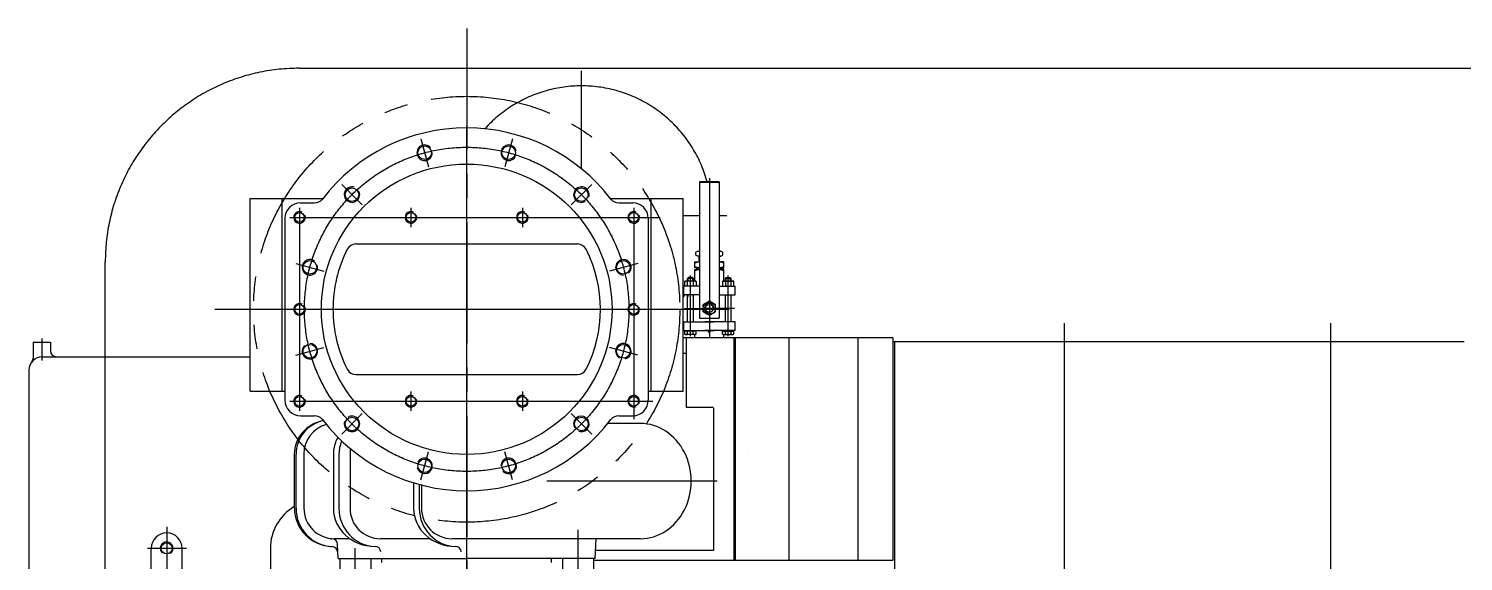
# Model space of a CAD drawing. Header units: millimetres. Extents: x -1838618 to -1600818, y -1770412 to -1553248.
# Drawn here: x -1818624 to -1817144, y -1682955 to -1682405 of the extents above; entities that cross this region are included whole.
import ezdxf

# ---------------------------------------------------------------- set-up
doc = ezdxf.new("R2010")
doc.units = ezdxf.units.MM
doc.header["$LTSCALE"] = 100
for name, pattern in [('ACAD_ISO04W100', [30, 24, -3, 0, -3]), ('CENTER', [2, 1.25, -0.25, 0.25, -0.25]), ('DASHED', [0.75, 0.5, -0.25]), ('PHANTOM', [2.5, 1.25, -0.25, 0.25, -0.25, 0.25, -0.25])]:
    doc.linetypes.add(name, pattern=pattern)
doc.layers.add('111steel', color=2, linetype='Continuous', lineweight=50)
for name, color, linetype in [('412equipment', 6, 'Continuous'), ('418exhaust', 30, 'Continuous'), ('419insulation', 63, 'PHANTOM'), ('TV', 7, 'Continuous')]:
    doc.layers.add(name, color=color, linetype=linetype)

# ---------------------------------------------------------------- blocks, each defined once
blk = doc.blocks.new('GE-2')
at = {"color": 7, "linetype": 'CENTER', "ltscale": 25.4}
blk.add_line((-20370.8, 46086.8), (-20370.8, 47133.5), dxfattribs=at)
at = {"color": 7, "linetype": 'Continuous', "ltscale": 25.4}
blk.add_line((-20233.3, 47114.3), (-20508.3, 47114.3), dxfattribs=at)
at = {"layer": 'TV', "color": 7, "linetype": 'CENTER', "ltscale": 25.4}
for p, q in [((-21144.3, 47293.2), (-21144.3, 47394.3)), ((-21262.8, 47337), (-21262.8, 46380)), ((-21310, 47324.1), (-21302.3, 47295.1)), ((-21215.6, 47324.1), (-21223.3, 47295.1)), ((-21012.3, 47283.2), (-21012.3, 47118.7)), ((-21391.8, 47276.9), (-21370.6, 47255.7)), ((-21133.7, 47276.9), (-21155, 47255.7)), ((-21435.3, 47252.8), (-21435.3, 47042.8)), ((-21320.3, 47252.8), (-21320.3, 47232.8)), ((-21205.3, 47252.8), (-21205.3, 47232.8)), ((-21090.3, 47252.8), (-21090.3, 47034.2)), ((-21445.3, 47242.8), (-21062.9, 47242.8)), ((-21022.3, 47244.3), (-21039.3, 47244.3)), ((-20994.3, 47244.3), (-21002.3, 47244.3)), ((-21439.1, 47195.1), (-21410.1, 47187.3)), ((-21086, 47195.2), (-21115.5, 47187.3)), ((-21031.8, 47119.9), (-21031.8, 47182.9)), ((-20992.8, 47119.9), (-20992.8, 47182.9)), ((-21492.1, 47147.8), (-21031.9, 47147.8)), ((-21038.1, 47148.8), (-21007.6, 47148.8)), ((-20986.5, 47148.8), (-21017, 47148.8)), ((-20645.8, 46086.8), (-20645.8, 47133.5)), ((-21701.3, 47117.8), (-21701.3, 47095)), ((-21439.1, 47100.6), (-21410.1, 47108.4)), ((-21086, 47100.5), (-21115.5, 47108.4)), ((-21320.3, 47062.8), (-21320.3, 47042.8)), ((-21205.3, 47062.8), (-21205.3, 47042.8)), ((-21445.3, 47052.8), (-21070.5, 47052.8)), ((-21391.8, 47018.8), (-21370.6, 47040)), ((-21133.7, 47018.8), (-21155, 47040)), ((-21310, 46971.6), (-21302.3, 47000.5)), ((-21215.6, 46971.6), (-21223.3, 47000.5)), ((-21004.3, 46970.3), (-21180, 46970.3)), ((-21572.4, 46923.1), (-21572.4, 46841.7)), ((-21147.8, 46865.9), (-21147.8, 46920)), ((-21551.9, 46900.8), (-21592.3, 46900.8)), ((-21377.8, 46865.9), (-21377.8, 46901))]:
    blk.add_line(p, q, dxfattribs=at)
at = {"layer": 'TV', "color": 7, "linetype": 'Continuous', "ltscale": 25.4}
for p, q in [((-21002.3, 47279.4), (-21022.3, 47279.4)), ((-21022.3, 47279.4), (-21022.3, 47138.8)), ((-21002.3, 47278.8), (-21022.3, 47278.8)), ((-21002.3, 47279.4), (-21002.3, 47138.8)), ((-21486.3, 47063.3), (-21486.3, 47262.3)), ((-21486.3, 47262.3), (-21411.3, 47262.3)), ((-21453.1, 47063.3), (-21453.1, 47262.3)), ((-21434.3, 47257.8), (-21419.7, 47257.8)), ((-21114.3, 47262.3), (-21039.3, 47262.3)), ((-21105.9, 47257.8), (-21091.3, 47257.8)), ((-21072.5, 47063.3), (-21072.5, 47262.3)), ((-21039.3, 47063.3), (-21039.3, 47262.3)), ((-21450.3, 47241.8), (-21450.3, 47053.8)), ((-21075.3, 47241.8), (-21075.3, 47053.8)), ((-21377.2, 47215.3), (-21148.4, 47215.3)), ((-21026.2, 47203.9), (-21026.2, 47206.8)), ((-21024.3, 47207.8), (-21026.2, 47206.8)), ((-21024.3, 47207.8), (-21022.3, 47207.8)), ((-21000.3, 47207.8), (-21002.3, 47207.8)), ((-21000.3, 47207.8), (-20998.4, 47206.8)), ((-20998.4, 47203.9), (-20998.4, 47206.8)), ((-21027.3, 47190.8), (-21027.3, 47196.8)), ((-21027.3, 47196.8), (-21022.3, 47196.8)), ((-21024.3, 47202.8), (-21026.2, 47203.9)), ((-21022.3, 47202.8), (-21024.3, 47202.8)), ((-21022.8, 47196.8), (-21022.8, 47202.8)), ((-21002.3, 47202.8), (-21000.3, 47202.8)), ((-20997.3, 47196.8), (-21002.3, 47196.8)), ((-21001.8, 47196.8), (-21001.8, 47202.8)), ((-21000.3, 47202.8), (-20998.4, 47203.9)), ((-20997.3, 47190.8), (-20997.3, 47196.8)), ((-21037.6, 47176.8), (-21036.8, 47177)), ((-21037.6, 47172), (-21037.6, 47176.8)), ((-21026.8, 47177), (-21036.8, 47177)), ((-21033.8, 47180.8), (-21034.8, 47179.8)), ((-21028.8, 47179.8), (-21034.8, 47179.8)), ((-21034.8, 47177), (-21034.8, 47179.8)), ((-21034.7, 47172), (-21034.7, 47176.8)), ((-21034.2, 47177), (-21034.2, 47180.5)), ((-21029.8, 47180.8), (-21033.8, 47180.8)), ((-21028.8, 47179.8), (-21029.8, 47180.8)), ((-21029.4, 47177), (-21029.4, 47180.5)), ((-21028.9, 47176.8), (-21028.9, 47172)), ((-21028.8, 47177), (-21028.8, 47179.8)), ((-21022.3, 47190.8), (-21027.3, 47190.8)), ((-21027.3, 47188.8), (-21022.3, 47188.8)), ((-21027.3, 47177), (-21027.3, 47188.8)), ((-21026.8, 47177), (-21026, 47176.8)), ((-21026, 47176.8), (-21026, 47172)), ((-21025.5, 47190.8), (-21025.5, 47188.8)), ((-21024.3, 47190.8), (-21024.3, 47188.8)), ((-21002.3, 47190.8), (-20997.3, 47190.8)), ((-20997.3, 47188.8), (-21002.3, 47188.8)), ((-21000.3, 47190.8), (-21000.3, 47188.8)), ((-20999.1, 47190.8), (-20999.1, 47188.8)), ((-20997.8, 47177), (-20998.6, 47176.8)), ((-20998.6, 47176.8), (-20998.6, 47172)), ((-20997.8, 47177), (-20987.8, 47177)), ((-20997.3, 47177), (-20997.3, 47188.8)), ((-20995.8, 47179.8), (-20994.8, 47180.8)), ((-20995.8, 47179.8), (-20989.8, 47179.8)), ((-20995.8, 47177), (-20995.8, 47179.8)), ((-20995.7, 47176.8), (-20995.7, 47172)), ((-20995.2, 47177), (-20995.2, 47180.5)), ((-20994.8, 47180.8), (-20990.8, 47180.8)), ((-20990.8, 47180.8), (-20989.8, 47179.8)), ((-20990.4, 47177), (-20990.4, 47180.5)), ((-20989.9, 47172), (-20989.9, 47176.8)), ((-20989.8, 47177), (-20989.8, 47179.8)), ((-20987, 47176.8), (-20987.8, 47177)), ((-20987, 47172), (-20987, 47176.8)), ((-21038.8, 47162.8), (-21038.8, 47171.8)), ((-21022.3, 47171.8), (-21038.8, 47171.8)), ((-21022.3, 47162.8), (-21038.8, 47162.8)), ((-21036.8, 47171.8), (-21037.6, 47172)), ((-21034.8, 47134.8), (-21034.8, 47162.8)), ((-21034.2, 47162.8), (-21034.8, 47160.3)), ((-21028.8, 47160.3), (-21029.4, 47162.8)), ((-21028.8, 47134.8), (-21028.8, 47162.8)), ((-21026, 47172), (-21026.8, 47171.8)), ((-21002.3, 47171.8), (-20985.8, 47171.8)), ((-21002.3, 47162.8), (-20985.8, 47162.8)), ((-20998.6, 47172), (-20997.8, 47171.8)), ((-20995.8, 47134.8), (-20995.8, 47162.8)), ((-20995.8, 47160.3), (-20995.2, 47162.8)), ((-20990.4, 47162.8), (-20989.8, 47160.3)), ((-20989.8, 47134.8), (-20989.8, 47162.8)), ((-20987.8, 47171.8), (-20987, 47172)), ((-20985.8, 47162.8), (-20985.8, 47171.8)), ((-21012.3, 47156.3), (-21018.8, 47152.6)), ((-21018.8, 47145.1), (-21018.8, 47152.6)), ((-21005.8, 47152.6), (-21012.3, 47156.3)), ((-21005.8, 47145.1), (-21005.8, 47152.6)), ((-21038.8, 47134.8), (-21007.6, 47134.8)), ((-21038.8, 47125.8), (-21038.8, 47134.8)), ((-21022.3, 47138.8), (-21002.3, 47138.8)), ((-21012.3, 47141.3), (-21018.8, 47145.1)), ((-20985.8, 47134.8), (-21017, 47134.8)), ((-21005.8, 47145.1), (-21012.3, 47141.3)), ((-20985.8, 47125.8), (-20985.8, 47134.8)), ((-20822.8, 47118.2), (-21039.3, 47118.2)), ((-21038.8, 47125.8), (-21007.6, 47125.8)), ((-21037.6, 47122.3), (-21037.6, 47125.3)), ((-21026, 47125.3), (-21037.6, 47125.3)), ((-21036.8, 47121.8), (-21037.6, 47122.3)), ((-21036.8, 47125.3), (-21036.8, 47125.8)), ((-21026.8, 47121.8), (-21036.8, 47121.8)), ((-21036.3, 47118.7), (-21036.3, 47046.2)), ((-21034.7, 47122.3), (-21034.7, 47125.3)), ((-21028.9, 47122.3), (-21028.9, 47125.3)), ((-21027.3, 47118.7), (-21027.3, 47121.8)), ((-21026.8, 47125.3), (-21026.8, 47125.8)), ((-21026.8, 47121.8), (-21026, 47122.3)), ((-21026, 47122.3), (-21026, 47125.3)), ((-20985.8, 47125.8), (-21017, 47125.8)), ((-21012.3, 47122.8), (-21012.3, 47118.7)), ((-20998.6, 47122.3), (-20998.6, 47125.3)), ((-20998.6, 47125.3), (-20987, 47125.3)), ((-20997.8, 47121.8), (-20998.6, 47122.3)), ((-20997.8, 47125.3), (-20997.8, 47125.8)), ((-20997.8, 47121.8), (-20987.8, 47121.8)), ((-20997.3, 47118.7), (-20997.3, 47121.8)), ((-20995.7, 47122.3), (-20995.7, 47125.3)), ((-20989.9, 47122.3), (-20989.9, 47125.3)), ((-20987.8, 47125.3), (-20987.8, 47125.8)), ((-20987.8, 47121.8), (-20987, 47122.3)), ((-20987.1, 47118.2), (-20987.1, 46888.2)), ((-20987, 47122.3), (-20987, 47125.3)), ((-20985.7, 47118.2), (-20985.7, 46888.2)), ((-20930.1, 47118.2), (-20930.1, 46888.2)), ((-20859.2, 47118.2), (-20859.2, 46888.2)), ((-20822.8, 47118.2), (-20822.8, 46888.2)), ((-21710.3, 47113.8), (-21692.3, 47113.8)), ((-21710.3, 47113.8), (-21710.3, 47097.5)), ((-21692.3, 47113.8), (-21692.3, 47104.8)), ((-20783.3, 47114.3), (-20822.8, 47114.3)), ((-20821.3, 47114.3), (-20821.3, 46807.8)), ((-20508.3, 47114.3), (-20783.3, 47114.3)), ((-21700.8, 47098.8), (-21486.3, 47098.8)), ((-21036.3, 47102.2), (-21039.3, 47102.2)), ((-21714.8, 47084.8), (-21714.8, 46519.8)), ((-21377.2, 47080.3), (-21148.4, 47080.3)), ((-21486.3, 47063.3), (-21450.3, 47063.3)), ((-21075.3, 47063.3), (-21039.3, 47063.3)), ((-21007.9, 47046.2), (-21036.3, 47046.2)), ((-21007.9, 47045.7), (-21007.9, 46898.7)), ((-21434.3, 47037.8), (-21419.7, 47037.8)), ((-21083.5, 47029.8), (-21117.1, 47029.8)), ((-21105.9, 47037.8), (-21091.3, 47037.8)), ((-20971.5, 47003), (-20971.6, 47003)), ((-21440.7, 46998.3), (-21440.7, 46942.3)), ((-21439, 46998.3), (-21439, 46942.3)), ((-21430.8, 46998.3), (-21430.8, 46942.3)), ((-21400.4, 46998.3), (-21400.4, 46942.3)), ((-21394.7, 46998.3), (-21394.7, 46942.3)), ((-21383.2, 46998.3), (-21383.2, 46942.3)), ((-21317.6, 46968.5), (-21317.6, 46942.3)), ((-21311.7, 46966.8), (-21311.7, 46942.3)), ((-21309.4, 46966.2), (-21309.4, 46942.3)), ((-21403.2, 46910.8), (-21402, 46910.8)), ((-21383.3, 46910.8), (-21399.3, 46910.8)), ((-21300.5, 46910.8), (-21351.7, 46910.8)), ((-21083.5, 46910.8), (-21277.9, 46910.8)), ((-21130.3, 46890.3), (-21129.2, 46910.8)), ((-21588.4, 46865.8), (-21588.4, 46900.8)), ((-21556.4, 46865.8), (-21556.4, 46900.8)), ((-21465.4, 46900.8), (-21465.4, 46804.9)), ((-21403.2, 46902.9), (-21401.6, 46902.9)), ((-21395.3, 46890.3), (-21396, 46904.7)), ((-21007.9, 46898.7), (-21129.9, 46898.7)), ((-21395.3, 46890.3), (-21262.8, 46890.3)), ((-21393.8, 46890.3), (-21393.8, 46879.3)), ((-21361.8, 46890.3), (-21361.8, 46879.3)), ((-21357.8, 46890.3), (-21262.8, 46890.3)), ((-21350.3, 46886.3), (-21350.3, 46890.3)), ((-21167.8, 46890.3), (-21262.8, 46890.3)), ((-21228.9, 46890.3), (-21262.8, 46890.3)), ((-21130.3, 46890.3), (-21207, 46890.3)), ((-21175.3, 46886.3), (-21175.3, 46890.3)), ((-21163.8, 46890.3), (-21163.8, 46879.3)), ((-21131.8, 46890.3), (-21131.8, 46879.3)), ((-20822.8, 46888.2), (-21131.8, 46888.2))]:
    blk.add_line(p, q, dxfattribs=at)
at = {"layer": 'TV', "color": 7, "linetype": 'CENTER', "ltscale": 25.4}
blk.add_circle((-21262.8, 47147.8), 167.5, dxfattribs=at)
at = {"layer": 'TV', "color": 7, "linetype": 'Continuous', "ltscale": 25.4}
for centre, radius in [((-21306.1, 47309.6), 7), ((-21219.4, 47309.6), 7), ((-21381.2, 47266.3), 7), ((-21144.4, 47266.3), 7), ((-21435.3, 47242.8), 5), ((-21320.3, 47242.8), 5), ((-21205.3, 47242.8), 5), ((-21090.3, 47242.8), 5), ((-21424.6, 47191.2), 7), ((-21101, 47191.2), 7), ((-21435.3, 47147.8), 5), ((-21090.3, 47147.8), 5), ((-21012.3, 47148.8), 6.5), ((-21012.3, 47148.8), 4), ((-21424.6, 47104.5), 7), ((-21101, 47104.5), 7), ((-21435.3, 47052.8), 5), ((-21320.3, 47052.8), 5), ((-21205.3, 47052.8), 5), ((-21090.3, 47052.8), 5), ((-21381.2, 47029.4), 7), ((-21144.4, 47029.4), 7), ((-21306.2, 46986.1), 7), ((-21219.4, 46986), 7), ((-21572.4, 46900.8), 5.75)]:
    blk.add_circle(centre, radius, dxfattribs=at)
at = {"layer": 'TV', "color": 7, "linetype": 'DASHED', "ltscale": 25.4}
for start, end in [(15.1326, 137.9027), (329.9465, 330.5675), (321.4078, 322.6633)]:
    blk.add_arc((-21144.3, 47244.3), 134.4, start, end, dxfattribs=at)
at = {"layer": 'TV', "color": 7, "linetype": 'Continuous', "ltscale": 25.4}
for centre, radius, start, end in [((-21262.8, 47147.8), 187.5, 37.4099, 142.5842), ((-21306.1, 47309.6), 8, 42.1343, 360), ((-21219.4, 47309.6), 8, 12.1344, 330), ((-21381.2, 47266.3), 8, 72.1343, 30), ((-21144.4, 47266.3), 8, 342.1343, 299.9999), ((-21434.3, 47241.8), 16, 90, 180), ((-21419.7, 47267.8), 10, 269.9999, 322.5842), ((-21105.9, 47267.8), 10, 217.4157, 269.9998), ((-21091.3, 47241.8), 16, 0, 90), ((-21435.3, 47242.8), 6, 64.6191, 22.2639), ((-21320.3, 47242.8), 6, 64.6191, 22.2639), ((-21205.3, 47242.8), 6, 64.6191, 22.2639), ((-21090.3, 47242.8), 6, 64.6191, 22.2639), ((-21262.8, 47147.8), 138, 153.3064, 180), ((-21377.2, 47205.3), 10, 89.9995, 153.3062), ((-21148.4, 47205.3), 10, 26.6938, 90.0005), ((-21262.8, 47147.8), 138, 333.3064, 26.6936), ((-21022.7, 47201.7), 6.13, 86.3176, 115.6078), ((-21001.9, 47201.7), 6.13, 64.3923, 93.6825), ((-21424.6, 47191.2), 8, 52.1462, 16.6724), ((-21101, 47191.2), 8, 312.1343, 269.9999), ((-21019.8, 47175.2), 21.7, 96.6251, 110.2572), ((-21019.8, 47212.5), 21.7, 249.7428, 263.3751), ((-21022.7, 47209), 6.13, 244.3929, 273.6826), ((-21001.9, 47209), 6.13, 266.3175, 295.6072), ((-21004.8, 47175.2), 21.7, 69.7429, 83.375), ((-21004.8, 47212.5), 21.7, 276.625, 290.2573), ((-21036.1, 47171.9), 5.11, 73.6273, 105.6989), ((-21031.8, 47156.8), 20.2, 81.7992, 98.2013), ((-21027.5, 47171.9), 5.11, 76.936, 106.3739), ((-21019.8, 47167.2), 21.7, 96.6252, 110.2572), ((-21004.8, 47167.2), 21.7, 69.7429, 83.375), ((-20997.1, 47171.9), 5.11, 73.6263, 103.0641), ((-20992.8, 47156.8), 20.2, 81.7988, 98.2009), ((-20988.5, 47171.9), 5.11, 74.3013, 106.3729), ((-21036.1, 47177), 5.11, 254.3029, 286.3639), ((-21031.8, 47192.1), 20.2, 261.802, 278.1979), ((-21027.5, 47177), 5.11, 253.6335, 285.6953), ((-20997.1, 47177), 5.11, 254.3048, 286.3666), ((-20992.8, 47192.1), 20.2, 261.8022, 278.1981), ((-20988.5, 47177), 5.11, 253.6362, 285.6972), ((-21435.3, 47147.8), 6, 64.6191, 22.2639), ((-21262.8, 47147.8), 138, 180, 206.6936), ((-21090.3, 47147.8), 6, 64.6191, 22.2639), ((-21012.3, 47148.8), 5, 338.9684, 291.3404), ((-21036.1, 47124.4), 2.56, 235.6144, 304.3865), ((-21031.8, 47131.4), 9.55, 252.4115, 287.5873), ((-21027.5, 47124.4), 2.56, 235.6177, 304.3827), ((-21015.3, 47122.8), 3, 0.0001, 56.4427), ((-21009.3, 47122.8), 3, 126.875, 180), ((-20997.1, 47124.4), 2.56, 235.6174, 304.3824), ((-20992.8, 47131.4), 9.55, 252.4128, 287.5886), ((-20988.5, 47124.4), 2.56, 235.6136, 304.3857), ((-21686.3, 47104.8), 6, 180, 270), ((-21424.6, 47104.5), 8, 132.1343, 90), ((-21101, 47104.5), 8, 282.1343, 240), ((-21700.8, 47084.8), 14, 90, 180), ((-21716.3, 47097.5), 6, 320.8046, 360), ((-21377.2, 47090.3), 10, 206.6938, 270.0004), ((-21148.4, 47090.3), 10, 269.9995, 333.3062), ((-21435.3, 47052.8), 6, 64.6191, 22.2639), ((-21320.3, 47052.8), 6, 64.6191, 22.2639), ((-21205.3, 47052.8), 6, 64.6191, 22.2639), ((-21090.3, 47052.8), 6, 337.7361, 295.3809), ((-21434.3, 47053.8), 16, 180, 270), ((-21091.3, 47053.8), 16, 270, 360), ((-21399.3, 46998.3), 31.5, 105.2202, 180), ((-21419.7, 47027.8), 10, 37.4158, 90), ((-21262.8, 47147.8), 187.5, 217.4158, 322.5904), ((-21381.2, 47029.4), 8, 162.1343, 120), ((-21144.4, 47029.4), 8, 252.1343, 209.9999), ((-21105.9, 47027.8), 10, 90.0001, 142.5843), ((-21351.7, 46998.3), 31.5, 170.2116, 180), ((-21306.2, 46986.1), 8, 192.1343, 150), ((-21219.4, 46986), 8, 222.1343, 180), ((-21415.4, 46900.8), 50, 120.4125, 180), ((-21399.3, 46942.3), 31.5, 180, 269.6712), ((-21351.7, 46942.3), 31.5, 180, 269.6712), ((-21277.9, 46942.3), 31.5, 180, 269.6712), ((-21572.4, 46900.8), 16, 360, 180), ((-21402, 46904.8), 6, 2.9926, 90.0067), ((-21572.4, 46900.8), 6.6, 307.5755, 228.1543), ((-21402.7, 46895.9), 7.07, 6.4223, 81.5614), ((-21357.4, 46896.9), 6, 3, 90), ((-21274.4, 46896.8), 6, 3, 90)]:
    blk.add_arc(centre, radius, start, end, dxfattribs=at)
at = {"layer": 'TV', "color": 7, "linetype": 'Continuous'}
for centre, major_axis, ratio, start_param, end_param in [((-21402.3, 46998.3), (-38.4, 0), 0.924475, 4.940185, 6.283185), ((-21402.3, 46998.3), (-36.6, 0), 0.969939, 4.950172, 6.283185), ((-21083.5, 46970.3), (0, -59.5), 0.882862, 0, 3.141593), ((-21362, 46998.3), (-38.4, 0), 0.924475, 5.778307, 6.283185), ((-21358, 46998.3), (-36.6, 0), 0.969939, 5.892789, 6.283185), ((-21400.4, 46942.3), (-40.2, 0), 0.982587, 0, 1.540881), ((-21400.4, 46942.3), (-0.7, 39.5), 0.974676, 1.554153, 3.092803), ((-21357.4, 46942.3), (-43, 0), 0.918605, 0, 1.570796), ((-21356.2, 46942.3), (-0.7, 39.5), 0.974676, 1.554153, 3.092803), ((-21274.4, 46942.3), (-43.2, -0.2), 0.91435, 6.278604, 7.850151), ((-21273.2, 46942.3), (-0.7, 39.5), 0.974678, 1.554152, 3.092802)]:
    blk.add_ellipse(centre, major_axis=major_axis, ratio=ratio, start_param=start_param, end_param=end_param, dxfattribs=at)
blk = doc.blocks.new('p-11')
at = {"color": 1, "lineweight": -3}
blk.add_line((-48777.2, 68922.2), (-48246, 68922.2), dxfattribs=at)
at = {"layer": '418exhaust', "color": 1, "linetype": 'CENTER'}
blk.add_line((-48517.1, 69212.2), (-48517.1, 68632.2), dxfattribs=at)
at = {"layer": '418exhaust', "color": 2}
blk.add_circle((-48517.1, 68922.2), 150, dxfattribs=at)
at = {"layer": '419insulation', "color": 2}
blk.add_circle((-48517.1, 68922.2), 220, dxfattribs=at)
blk = doc.blocks.new('A$C491301AA')
at = {"layer": '111steel', "color": 9, "linetype": 'PHANTOM', "lineweight": -3, "ltscale": 200}
for p, q in [((200, 1400), (2800, 1400)), ((0, 200), (0, 1200))]:
    blk.add_line(p, q, dxfattribs=at)
blk.add_arc((200, 1200), 200, 90, 180, dxfattribs=at)
blk = doc.blocks.new('UPPER PLATFORM')
at = {"lineweight": -3}
blk.add_blockref('p-11', (29790.12, -66071.16), dxfattribs=at)
at = {"color": 2, "lineweight": -3}
blk.add_blockref('A$C491301AA', (-19100, 1700), dxfattribs=at)
at = {"layer": '412equipment', "lineweight": -3}
blk.add_blockref('GE-2', (2535.8, -44296.84), dxfattribs=at)

msp = doc.modelspace()

# ---------------------------------------------------------------- block references
at = {"color": 9, "linetype": 'ACAD_ISO04W100'}
msp.add_blockref('UPPER PLATFORM', (-1799445.3, -1685545.7), dxfattribs=at)

doc.saveas('drawing.dxf')
